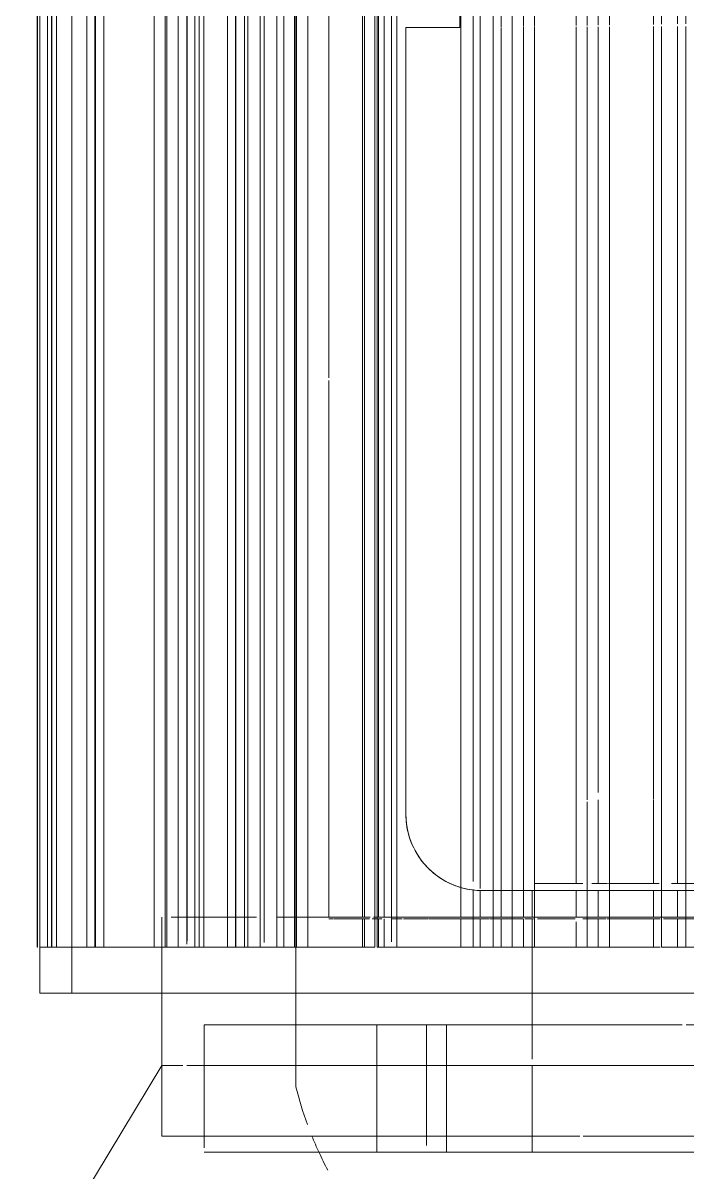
# Model space of a CAD drawing. Header units: metres. Extents: x 147 to 427, y -16 to 162.
# Drawn here: x 150.0736 to 150.1207, y 96.314 to 96.3954 of the extents above; entities that cross this region are included whole.
import ezdxf

# ---------------------------------------------------------------- set-up
doc = ezdxf.new("R2010")
doc.units = ezdxf.units.M
doc.layers.add('P-SANR-FIXT', color=7, linetype='Continuous', lineweight=5)

# ---------------------------------------------------------------- blocks, each defined once
blk = doc.blocks.new('Bomba Jacuzzi1 - 15B-T 1_1_2CV TRIF_220_380V _1 1_2CV_-2414014-RESERVATÓRIOS TÉRREO')
at = {"layer": 'P-SANR-FIXT', "color": 9, "lineweight": 15, "true_color": 0xc0c0c0}
for p, q in [((0.2196250000001168, 0.05924999999983276), (0.2033120000001179, 0.06907799999983257)), ((0.22475, 0.06561000000000018), (0.22475, 0.06787700000000019)), ((0.22475, 0.06787700000000019), (0.29931, 0.06787700000000019)), ((0.3470000000001171, 0.06807961468364224), (0.2280000000001171, 0.06807961468364224)), ((0.228, 0.06807961468380938), (0.228, 0.06805525443806235)), ((0.228, 0.06805525443806236), (0.3470000000000003, 0.06805525443806236)), ((0.22475, -0.03958899999999985), (0.22475, 0.06561000000000018)), ((0.22475, 0.06561000000000018), (0.29931, 0.06561000000000018)), ((0.2247500000001178, 0.05924999999983276), (0.2168345576553345, 0.05924999999983276)), ((0.219625, 0.05925000000000034), (0.219625, 0.05776447879677332)), ((0.219625, 0.04781192103849542), (0.219625, 0.04499826409712503)), ((0.219625, 0.02705685236603358), (0.219625, 0.02344170843999727))]:
    blk.add_line(p, q, dxfattribs=at)
at = {"layer": 'P-SANR-FIXT', "color": 254, "lineweight": 15, "true_color": 0xd3d3d3}
for p, q in [((0.22475, 0.06787700000000019), (0.22475, 0.0656099999999997)), ((0.228, 0.06807961468380938), (0.3470000000000003, 0.06807961468380938)), ((0.228, 0.06704654188863957), (0.228, 0.0678770000000005)), ((0.228, 0.06704654188863934), (0.228, 0.06670651204640834)), ((0.228, 0.06704654188863941), (0.29931, 0.06704654188863941)), ((0.228, 0.06398816443399732), (0.228, 0.06670651204640834)), ((0.228, 0.06670651204640834), (0.2993100000000006, 0.06670651204640834)), ((0.22475, 0.06538964836981125), (0.22475, 0.01991000000000021)), ((0.228, 0.06398816443399646), (0.228, 0.06334349228478249)), ((0.228, 0.06398816443399662), (0.2993100000000006, 0.06398816443399662)), ((0.228, 0.05901035397967354), (0.228, 0.06334349228478249)), ((0.228, 0.06334349228478249), (0.2993100000000006, 0.06334349228478249)), ((0.2168345576553345, 0.05924999999983276), (0.2146250000001169, 0.05924999999983276)), ((0.214625, 0.05925000000000034), (0.214625, 0.02962500000000149)), ((0.219625, 0.05925000000000034), (0.219625, 0.05776447879677345)), ((0.2280000000001171, 0.05924999999983276), (0.2247500000001178, 0.05924999999983276)), ((0.228, 0.0590103539796731), (0.228, 0.05808116123536108)), ((0.228, 0.05901035397967331), (0.2993100000000006, 0.05901035397967331)), ((0.228, 0.05227444382217288), (0.228, 0.05808116123536131)), ((0.228, 0.05808116123536131), (0.2993100000000006, 0.05808116123536131)), ((0.219625, 0.05747600130307686), (0.219625, 0.04781192103849542)), ((0.213487, 0.04386834750241411), (0.213487, 0.05624111040866833)), ((0.2138107214293696, 0.05624111040866833), (0.2146249999999998, 0.05624111040866833)), ((0.2196249999999998, 0.05624111040866833), (0.2225, 0.05624111040866833)), ((0.2225, 0.05624111040866833), (0.2225, 0.04386834750241445)), ((0.228, 0.05227444382217256), (0.228, 0.05108922620525957)), ((0.228, 0.05227444382217284), (0.2993100000000006, 0.05227444382217284)), ((0.228, 0.04448820149246512), (0.228, 0.05108922620525957)), ((0.228, 0.05108922620525957), (0.2993100000000006, 0.05108922620525957)), ((0.2247500000000008, 0.0497500000000005), (0.2224999999999999, 0.0497500000000005)), ((0.219625, 0.04499826409712503), (0.219625, 0.02705685236603358)), ((0.2146250000001169, 0.04399999999983299), (0.2134870000001166, 0.04399999999983299)), ((0.213487, 0.04400000000000034), (0.213487, 0.04117121398990567)), ((0.2225000000001162, 0.04399999999983299), (0.2196250000001168, 0.04399999999983299)), ((0.2225, 0.04082783573529165), (0.2225, 0.04400000000000034)), ((0.228, 0.04399113564592594), (0.228, 0.04258582075328791)), ((0.228, 0.04399113564592626), (0.2993100000000006, 0.04399113564592626)), ((0.228, 0.03707267543298998), (0.228, 0.04258582075328829)), ((0.228, 0.04258582075328829), (0.2993100000000006, 0.04258582075328829)), ((0.2931030000000001, 0.04195250000000023), (0.2374140000000067, 0.04195250000000022)), ((0.2931030000000001, 0.03812750000000022), (0.2931030000000001, 0.04195250000000023)), ((0.213487, 0.03906764966055726), (0.213487, 0.04048186322293026)), ((0.2139462016848596, 0.04048186322293026), (0.2146250000000007, 0.04048186322293026)), ((0.2196250000000002, 0.04048186322293026), (0.2225, 0.04048186322293026)), ((0.2225, 0.04048186322293026), (0.2225, 0.03906764966055726)), ((0.213487, 0.03042946798123297), (0.213487, 0.03906764966055726)), ((0.213487, 0.03906764966055726), (0.2146250000000007, 0.03906764966055726)), ((0.2196250000000002, 0.03906764966055726), (0.2225, 0.03906764966055726)), ((0.2225, 0.03906764966055726), (0.2225, 0.03042946798123378)), ((0.2993100000000006, 0.03812750000000024), (0.2931030000000001, 0.03812750000000022)), ((0.230125, 0.03468909951682023), (0.230125, 0.03737070241276402)), ((0.232, 0.03653849999999357), (0.232, -0.0370074999999998)), ((0.2301249999999996, 0.03577015809557726), (0.2319999999999998, 0.03577015809557726)), ((0.228, 0.03441339729920989), (0.228, 0.03283021856655686)), ((0.228, 0.03441339729921027), (0.2319999999999998, 0.03441339729921027)), ((0.2247500000001178, 0.03299999999983223), (0.2225000000001162, 0.03299999999983223)), ((0.228, 0.02877701499615445), (0.228, 0.03283021856655725)), ((0.228, 0.03283021856655725), (0.2319999999999998, 0.03283021856655725)), ((0.213487, 0.03028394674910251), (0.213487, 0.02200000000000003)), ((0.2225, 0.02239811015674296), (0.2225, 0.03049604622945956)), ((0.214625, 0.02938026534658494), (0.214625, 0.004140250883022726)), ((0.230125, 0.02401942461323304), (0.230125, 0.0288242990906689)), ((0.2301249999999996, 0.02752882198803624), (0.2319999999999998, 0.02752882198803624)), ((0.228, 0.02382864442484925), (0.228, 0.02211486953818725)), ((0.228, 0.02382864442484966), (0.2319999999999998, 0.02382864442484966)), ((0.219625, 0.02344170843999727), (0.219625, 7.527312106958563e-17)), ((0.228, 0.01926893561247566), (0.228, 0.02211486953818725)), ((0.228, 0.02211486953818725), (0.2319999999999998, 0.02211486953818725))]:
    blk.add_line(p, q, dxfattribs=at)
at = {"layer": 'P-SANR-FIXT', "color": 254, "lineweight": 15, "true_color": 0xe0e0e0}
for p, q in [((0.228, 0.06787700000000026), (0.228, 0.06704654188863936)), ((0.228, 0.0673345135777034), (0.2993100000000006, 0.0673345135777034)), ((0.228, 0.06670651204640766), (0.228, 0.06398816443399673)), ((0.228, 0.06398816443399687), (0.228, 0.06670651204640787)), ((0.228, 0.06334349228478314), (0.228, 0.05901035397967416)), ((0.228, 0.05901035397967389), (0.228, 0.06334349228478307)), ((0.214625, 0.05925000000000034), (0.214625, 0.0565049877927583)), ((0.228, 0.05808116123536108), (0.228, 0.05227444382217201)), ((0.228, 0.05490448011961814), (0.228, 0.05808116123536132)), ((0.219625, 0.05747600130307699), (0.219625, 0.05687397230076649)), ((0.213487, 0.05624111040866833), (0.213487, 0.05625000000000033)), ((0.213487, 0.05624111040866797), (0.213487, 0.04400000000000041)), ((0.2146249999999998, 0.05625000000000033), (0.2137984066415212, 0.05625000000000033)), ((0.2146249999999998, 0.05624111040866833), (0.2196249999999998, 0.05624111040866833)), ((0.2225, 0.05625000000000033), (0.2196249999999998, 0.05625000000000033)), ((0.2225, 0.05625000000000033), (0.2225, 0.05624111040866833)), ((0.2225, 0.04400000000000065), (0.2225, 0.05624111040866797)), ((0.230125, 0.05252622621483978), (0.230125, 0.05535306800049995)), ((0.2301250000000006, 0.05337864886637633), (0.2993100000000006, 0.05337864886637633)), ((0.228, 0.05227444382217227), (0.228, 0.04559720281678747)), ((0.228, 0.05108922620526057), (0.228, 0.05227444382217288)), ((0.230125, 0.0448041991030784), (0.230125, 0.05112752117544195)), ((0.2224999999999999, 0.0497500000000005), (0.2196250000000001, 0.0497500000000005)), ((0.2224999999999999, 0.04975000000000052), (0.2247500000000008, 0.04975000000000052)), ((0.2280000000000003, 0.0497500000000005), (0.2247500000000008, 0.0497500000000005)), ((0.2301250000000006, 0.0488977382201987), (0.2993100000000006, 0.0488977382201987)), ((0.2196250000001168, 0.04399999999983299), (0.2146250000001169, 0.04399999999983299)), ((0.228, 0.04399113564592625), (0.228, 0.03851795409736038)), ((0.230125, 0.04270607761108366), (0.230125, 0.04425056246021312)), ((0.2301249999999996, 0.04415434551931855), (0.2993100000000006, 0.04415434551931855)), ((0.213487, 0.04084301927599613), (0.213487, 0.04386834750241411)), ((0.2225, 0.04386834750241445), (0.2225, 0.04048186322293106)), ((0.2301249999999996, 0.04296629320922056), (0.2993100000000006, 0.04296629320922056)), ((0.230125, 0.03737070241276402), (0.230125, 0.04269178812836146)), ((0.213487, 0.04119339568795337), (0.213487, 0.04150000000000035)), ((0.213487, 0.04082783573529154), (0.213487, 0.03049604622945845)), ((0.2225, 0.04150000000000035), (0.2225, 0.04076492023349926)), ((0.2225, 0.03049604622945956), (0.2225, 0.04082783573529165)), ((0.213487, 0.04048186322293028), (0.213487, 0.03191289752719973)), ((0.2146250000000007, 0.04048186322293026), (0.2196250000000002, 0.04048186322293026)), ((0.2225, 0.03191289752719918), (0.2225, 0.04048186322293028)), ((0.2146250000000007, 0.03906764966055726), (0.2196250000000002, 0.03906764966055726)), ((0.228, 0.03577015809557729), (0.228, 0.03707267543298998)), ((0.2301249999999996, 0.03717752611614328), (0.2320841293842147, 0.03717752611614328)), ((0.232, 0.03441388575468539), (0.232, 0.03653849999999361)), ((0.228, 0.03577015809557698), (0.228, 0.03443396450716733)), ((0.228, 0.03577015809557726), (0.2301249999999996, 0.03577015809557726)), ((0.2319999999999998, 0.03577015809557726), (0.2931157075213692, 0.03577015809557726)), ((0.2931422067538244, 0.03577015809557726), (0.2993100000000006, 0.03577015809557726)), ((0.228, 0.03441339729921027), (0.228, 0.03042946798123378)), ((0.230125, 0.03307661845759535), (0.230125, 0.03468909951682023)), ((0.2319999999999998, 0.03441339729921027), (0.2931230212957442, 0.03441339729921027)), ((0.2931647720789663, 0.03441339729921027), (0.2993100000000006, 0.03441339729921027)), ((0.2280000000001171, 0.03299999999983223), (0.2247500000001178, 0.03299999999983223)), ((0.230125, 0.0288242990906689), (0.230125, 0.03306185983413141)), ((0.2319999999999998, 0.03283021856655725), (0.2931315556019214, 0.03283021856655725)), ((0.2931911031337504, 0.03283021856655725), (0.2993100000000006, 0.03283021856655725)), ((0.213487, 0.02253432462416597), (0.213487, 0.03019744308342653)), ((0.2225, 0.03042946798123378), (0.2225, 0.02236477250489189)), ((0.213487, 0.01074099037175474), (0.213487, 0.02862103674759281)), ((0.2225, 0.02862103674759255), (0.2225, 0.02249192443469208)), ((0.228, 0.02752882198803626), (0.228, 0.02877701499615445)), ((0.2301249999999996, 0.02911329611133527), (0.2319999999999998, 0.02911329611133527)), ((0.228, 0.02752882198803589), (0.228, 0.02392471051124009)), ((0.228, 0.02752882198803624), (0.2301249999999996, 0.02752882198803624)), ((0.2319999999999998, 0.02752882198803624), (0.2931601333870031, 0.02752882198803624)), ((0.2932792747096224, 0.02752882198803624), (0.2993100000000006, 0.02752882198803624)), ((0.228, 0.02382864442484925), (0.228, 0.02095199826435447)), ((0.230125, 0.02318338741508426), (0.230125, 0.02401942461323304)), ((0.2319999999999998, 0.02382864442484966), (0.2931800796176988, 0.02382864442484966)), ((0.2933408151889884, 0.02382864442484966), (0.2993100000000006, 0.02382864442484966)), ((0.230125, 0.02232259415763886), (0.230125, 0.02316826475325933)), ((0.213487, 0.02211171150994449), (0.213487, 0.001011356773611985)), ((0.2225, 0.02210303672027922), (0.2225, 0.00101141500856967)), ((0.230125, 0.01941635961724436), (0.230125, 0.02230729921960916)), ((0.2319999999999998, 0.02211486953818725), (0.2931893179173929, 0.02211486953818725)), ((0.2933693182881636, 0.02211486953818725), (0.2993100000000006, 0.02211486953818725))]:
    blk.add_line(p, q, dxfattribs=at)
at = {"layer": 'P-SANR-FIXT', "color": 254, "lineweight": 15, "true_color": 0xe9e9e9}
for p, q in [((0.228, 0.0673345135777034), (0.228, 0.0670417349996694)), ((0.228, 0.06670651204640769), (0.228, 0.06398816443399684)), ((0.228, 0.06398816443399727), (0.228, 0.06670651204640808)), ((0.228, 0.0633434922847825), (0.228, 0.05901035397967345)), ((0.228, 0.05901035397967346), (0.228, 0.06334349228478262)), ((0.2301250000001177, 0.05924999999983276), (0.2280000000001171, 0.05924999999983276)), ((0.228, 0.05808116123536192), (0.228, 0.055601627496351)), ((0.230125, 0.05535306800049995), (0.230125, 0.05723110520762772)), ((0.214625, 0.0565049877927583), (0.214625, 0.05131200517422824)), ((0.2196249999999998, 0.05625000000000033), (0.2146249999999998, 0.05625000000000033)), ((0.219625, 0.05687397230076649), (0.219625, 0.04632351533623129)), ((0.2301250000000006, 0.05626311757127351), (0.2993100000000006, 0.05626311757127351)), ((0.228, 0.05337864886637632), (0.228, 0.05490448011961814)), ((0.2301250000000006, 0.05402742167816545), (0.2993100000000006, 0.05402742167816545)), ((0.228, 0.05337864886637619), (0.228, 0.05230352678241559)), ((0.228, 0.05337864886637633), (0.2301250000000006, 0.05337864886637633)), ((0.214625, 0.05131200517422824), (0.214625, 0.04427382186078646)), ((0.228, 0.04889773822019833), (0.228, 0.05108922620525951)), ((0.2196250000000001, 0.0497500000000005), (0.21811870517923, 0.0497500000000005)), ((0.2196250000000001, 0.04975000000000052), (0.2224999999999999, 0.04975000000000052)), ((0.2247500000000008, 0.04975000000000052), (0.2280000000000003, 0.04975000000000052)), ((0.2301250000000006, 0.04983047677137833), (0.2993100000000006, 0.04983047677137833)), ((0.2301250000000006, 0.04970841344304741), (0.2993100000000006, 0.04970841344304741)), ((0.228, 0.0488977382201985), (0.228, 0.04415434551931855)), ((0.228, 0.0488977382201987), (0.2301250000000006, 0.0488977382201987)), ((0.2681127281957951, 0.04739999999983329), (0.2301250000001177, 0.04739999999983221)), ((0.2993100000001178, 0.04739999999983221), (0.2683089504055933, 0.04739999999983329)), ((0.219625, 0.04632351533623129), (0.219625, 0.04439648034527786)), ((0.228, 0.04559720281678747), (0.228, 0.04415434551931855)), ((0.213487, 0.04400000000000034), (0.213487, 0.04250073635671937)), ((0.213487, 0.04400000000000041), (0.213487, 0.04150000000000012)), ((0.2225, 0.04206314992168748), (0.2225, 0.04400000000000034)), ((0.2225, 0.04048186322293082), (0.2225, 0.04400000000000065)), ((0.228, 0.04415434551931855), (0.2301249999999996, 0.04415434551931855)), ((0.228, 0.04329234814952321), (0.228, 0.04399113564592641)), ((0.213487, 0.04250073635671937), (0.213487, 0.04174690663166886)), ((0.228, 0.04259805792996771), (0.228, 0.03717752611614326)), ((0.2283632667023852, 0.04296629320922056), (0.2301249999999996, 0.04296629320922056)), ((0.2374140000000067, 0.04195250000000025), (0.2931030000000001, 0.04195250000000027)), ((0.2931030000000001, 0.04195250000000027), (0.2931030000000001, 0.03812750000000028)), ((0.213487, 0.04119339568795338), (0.213487, 0.04150000000000035)), ((0.2225, 0.04150000000000035), (0.2225, 0.0407649202334994)), ((0.213487, 0.03286834750241331), (0.213487, 0.04048186322293074)), ((0.213487, 0.03058069888655272), (0.213487, 0.0400859217909966)), ((0.2225, 0.04048186322293106), (0.2225, 0.03286834750241383)), ((0.2225, 0.04008592179099653), (0.2225, 0.03594005425705426)), ((0.228, 0.03851795409736038), (0.228, 0.03717752611614328)), ((0.23, 0.03754891177783964), (0.23, 0.03603625959813778)), ((0.2931030000000001, 0.03812750000000028), (0.2993100000000006, 0.03812750000000028)), ((0.228, 0.03717752611614328), (0.2301249999999996, 0.03717752611614328)), ((0.228, 0.03667905625946321), (0.228, 0.03443314961255187)), ((0.228, 0.0366790562594632), (0.2300000000000004, 0.0366790562594632)), ((0.2301249999999996, 0.0366790562594632), (0.2320185045826106, 0.0366790562594632)), ((0.2326390261161482, 0.03717752611614328), (0.2931081209429599, 0.03717752611614328)), ((0.2931187997412829, 0.03717752611614328), (0.2993100000000006, 0.03717752611614328)), ((0.23, 0.03597826054322518), (0.23, 0.03452994511558035)), ((0.2225, 0.03570848497930094), (0.2225, 0.02966935571439015)), ((0.228, 0.03441339729921051), (0.228, 0.03519585223503646)), ((0.228, 0.03519585223503646), (0.2300000000000004, 0.03519585223503646)), ((0.2301249999999996, 0.03519585223503646), (0.2319999999999998, 0.03519585223503646)), ((0.228, 0.03443396450716733), (0.228, 0.03283736899174504)), ((0.2146250000001169, 0.03299999999983332), (0.2134870000001166, 0.03299999999983332)), ((0.213487, 0.03300000000000034), (0.213487, 0.03187555226753958)), ((0.2225000000001162, 0.03299999999983223), (0.2200673299023906, 0.03299999999983223)), ((0.213487, 0.03191289752719973), (0.213487, 0.0304294679812332)), ((0.213487, 0.03187555226753958), (0.213487, 0.03068693420187743)), ((0.2225, 0.0241347229341475), (0.2225, 0.03191289752719918)), ((0.228, 0.03252197141200296), (0.228, 0.02963458294501422)), ((0.213487, 0.03045810215503745), (0.213487, 0.02260842550399726)), ((0.213487, 0.02934493141924188), (0.213487, 0.03032100856848806)), ((0.213487, 0.03019744308342678), (0.213487, 0.02413472293414734)), ((0.228, 0.03042946798123378), (0.228, 0.02962500000000044)), ((0.213487, 0.02862103674759281), (0.213487, 0.02934493141924188)), ((0.2225, 0.02934493141924169), (0.2225, 0.02862103674759255)), ((0.23, 0.02941531749590257), (0.23, 0.02776078440585854)), ((0.228, 0.02911329611133527), (0.2301249999999996, 0.02911329611133527)), ((0.232, 0.02752882198803693), (0.232, 0.02922691862135754)), ((0.2319999999999998, 0.02911329611133527), (0.2382775157503826, 0.02911329611133527)), ((0.2384369249368049, 0.02911329611133527), (0.2931515920978741, 0.02911329611133527)), ((0.2932529221102064, 0.02911329611133527), (0.2993100000000006, 0.02911329611133527)), ((0.23, 0.02769920269659252), (0.23, 0.02394556913219589)), ((0.232, 0.0239247105112403), (0.232, 0.02740868493881069)), ((0.228, 0.02383004405244551), (0.228, 0.02020310340658594))]:
    blk.add_line(p, q, dxfattribs=at)
at = {"layer": 'P-SANR-FIXT', "color": 7, "lineweight": 15, "true_color": 0xefefef}
for p, q in [((0.228, 0.06704173499966931), (0.2993100000000006, 0.06704173499966931)), ((0.228, 0.06670651204640778), (0.228, 0.06398816443399684)), ((0.228, 0.06455223450974541), (0.2993100000000006, 0.06455223450974541)), ((0.228, 0.06334349228478263), (0.228, 0.05925000000000042)), ((0.228, 0.05925000000000091), (0.228, 0.06334349228478307)), ((0.230125, 0.05723110520762772), (0.230125, 0.05857072463044068)), ((0.228, 0.05626311757127336), (0.228, 0.05723110520762764)), ((0.2301250000000006, 0.05745075376958936), (0.2993100000000006, 0.05745075376958936)), ((0.228, 0.05626311757127343), (0.228, 0.05402742167816545)), ((0.228, 0.05626311757127351), (0.2301250000000006, 0.05626311757127351)), ((0.2301250000000006, 0.05660757970670938), (0.2993100000000006, 0.05660757970670938)), ((0.228, 0.055601627496351), (0.228, 0.05402742167816545)), ((0.2301250000000006, 0.05458763670095829), (0.2993100000000006, 0.05458763670095829)), ((0.228, 0.05227444382217292), (0.228, 0.05402742167816521)), ((0.228, 0.05402742167816545), (0.2301250000000006, 0.05402742167816545)), ((0.228, 0.0539898328137434), (0.228, 0.05242987372520175)), ((0.230125, 0.05380195067253345), (0.230125, 0.05451473193887237)), ((0.2301250000000006, 0.05398983281374339), (0.2993100000000006, 0.05398983281374339)), ((0.230125, 0.05252622621483925), (0.230125, 0.05376994661080158)), ((0.2301250000000006, 0.05315712824255545), (0.2993100000000006, 0.05315712824255545)), ((0.228, 0.05111787881068754), (0.228, 0.04983047677137814)), ((0.228, 0.05108922620525884), (0.228, 0.04983047677137833)), ((0.2301250000000006, 0.05059786195270124), (0.2993100000000006, 0.05059786195270124)), ((0.21811870517923, 0.04975000000000052), (0.2196250000000001, 0.04975000000000052)), ((0.228, 0.04503453778431842), (0.228, 0.04983047677137853)), ((0.228, 0.04983047677137833), (0.2301250000000006, 0.04983047677137833)), ((0.228, 0.04970841344304743), (0.228, 0.04749535880362458)), ((0.228, 0.04970841344304741), (0.2301250000000006, 0.04970841344304741)), ((0.230125, 0.04779116605844845), (0.230125, 0.05007821032720005)), ((0.2993100000000005, 0.0497500000000005), (0.2301250000000009, 0.0497500000000005)), ((0.228, 0.04749535880362458), (0.228, 0.04503453778431843)), ((0.23, 0.04740000000000034), (0.23, 0.0470775677302002)), ((0.23, 0.04704306581139345), (0.23, 0.04453188226531497)), ((0.228, 0.04503453778431833), (0.228, 0.04415434551931875)), ((0.228, 0.0450345377843182), (0.2300000000000004, 0.0450345377843182)), ((0.228, 0.04415434551931894), (0.228, 0.04487792079988945)), ((0.228, 0.04487792079988945), (0.2300000000000004, 0.04487792079988945)), ((0.2301249999999996, 0.0450345377843182), (0.2993100000000006, 0.0450345377843182)), ((0.2301249999999996, 0.04487792079988945), (0.2993100000000006, 0.04487792079988945)), ((0.214625, 0.04406596793669902), (0.214625, 0.04259447502951952)), ((0.219625, 0.04439648034527786), (0.219625, 0.04351346418987523)), ((0.228, 0.04329234814952301), (0.228, 0.0439911356459263)), ((0.23, 0.04433449731624958), (0.23, 0.04366559343158066)), ((0.228, 0.0438803563140444), (0.228, 0.04331094309834398)), ((0.228, 0.04388035631404441), (0.2300000000000004, 0.04388035631404441)), ((0.2301249999999996, 0.04388035631404441), (0.2993100000000006, 0.04388035631404441)), ((0.219625, 0.04309244544285961), (0.219625, 0.04255345372746624)), ((0.228, 0.04261353747573128), (0.228, 0.0410790939219025)), ((0.228, 0.0380625767304734), (0.228, 0.04258582075328805)), ((0.23, 0.04291212390019184), (0.23, 0.04220434505972847)), ((0.213487, 0.04174690663166886), (0.213487, 0.04117121398990584)), ((0.2225, 0.04082783573529163), (0.2225, 0.04174690663166878)), ((0.23, 0.04211338989877236), (0.23, 0.04104960413938257)), ((0.213487, 0.04150000000000012), (0.213487, 0.04084301927599588)), ((0.228, 0.0410790939219025), (0.228, 0.03806257673047339)), ((0.23, 0.04104960413938257), (0.23, 0.04034768823205705)), ((0.213487, 0.04048186322293049), (0.213487, 0.03300000000000062)), ((0.213487, 0.03327936633968721), (0.213487, 0.04008592179099664)), ((0.2225, 0.03300000000000109), (0.2225, 0.04048186322293082)), ((0.2225, 0.04008592179099671), (0.2225, 0.03594005425705464)), ((0.23, 0.04030736471775186), (0.23, 0.03754891177783964)), ((0.228, 0.0380625767304734), (0.228, 0.0371775261161441)), ((0.228, 0.03806257673047311), (0.2300000000000004, 0.03806257673047311)), ((0.23, 0.03754891177783994), (0.23, 0.0360362595981381)), ((0.2301249999999996, 0.03806257673047311), (0.2323445532967512, 0.03806257673047311)), ((0.230125, 0.03607876113884885), (0.230125, 0.03752534943672275)), ((0.2321405562594683, 0.0366790562594632), (0.29311080800178, 0.0366790562594632)), ((0.2931270901742155, 0.0366790562594632), (0.2977885314545515, 0.0366790562594632)), ((0.23, 0.0359782605432255), (0.23, 0.0345299451155807)), ((0.230125, 0.03468909951681981), (0.230125, 0.03602105850608643)), ((0.2225, 0.03570848497930127), (0.2225, 0.03327936633968738)), ((0.228, 0.03519585223503648), (0.228, 0.03441342714323814)), ((0.2319999999999998, 0.03519585223503646), (0.2931188033828481, 0.03519585223503646)), ((0.2931517584732645, 0.03519585223503646), (0.2993100000000006, 0.03519585223503646)), ((0.228, 0.03443314961255187), (0.228, 0.03363117631041503)), ((0.228, 0.03299999999999983), (0.228, 0.03441339729921051)), ((0.23, 0.03452994511558035), (0.23, 0.03364237402926916)), ((0.232, 0.03285670501455056), (0.232, 0.03438711112278189)), ((0.23, 0.03351686142824248), (0.23, 0.03290957836067056)), ((0.213487, 0.03042946798123344), (0.213487, 0.03286834750241331)), ((0.2196250000001168, 0.03299999999983223), (0.2146250000001169, 0.03299999999983332)), ((0.2300000000001177, 0.03299999999983223), (0.2280000000001171, 0.03299999999983223)), ((0.23, 0.03261589782840468), (0.23, 0.02996108056181754)), ((0.2320000000001162, 0.03299999999983223), (0.2301250000001166, 0.03299999999983223)), ((0.2225, 0.03246696221466137), (0.2225, 0.03042946798123397)), ((0.232, 0.02922691862135754), (0.232, 0.03252197141200323)), ((0.213487, 0.02946073770181687), (0.213487, 0.03041145568584234)), ((0.213487, 0.01796392701627566), (0.213487, 0.03019744308342701)), ((0.2225, 0.03031276455570439), (0.2225, 0.0223647725048923)), ((0.213487, 0.02641377481542562), (0.213487, 0.02946073770181687)), ((0.2325, 0.02767509380921147), (0.2325, 0.02857883832488689)), ((0.2324999999999996, 0.02832466643461644), (0.2384369249368049, 0.02832466643461644)), ((0.238944249659788, 0.02832466643461644), (0.2931558432964171, 0.02832466643461644)), ((0.2932660384127406, 0.02832466643461644), (0.2993100000000006, 0.02832466643461644)), ((0.2325, 0.02401179042601306), (0.2325, 0.02755319001720265)), ((0.213487, 0.02206547979815948), (0.213487, 0.02605037964078304)), ((0.213487, 0.02413472293414734), (0.213487, 0.01388167460694181)), ((0.2225, 0.02236477250489157), (0.2225, 0.0241347229341475)), ((0.23, 0.02370000000000009), (0.23, 0.02302760718408466)), ((0.232, 0.02300230174493817), (0.232, 0.02382864442485054)), ((0.2324999999999996, 0.02441096605925348), (0.2384369249368049, 0.02441096605925348)), ((0.2384734850889587, 0.02441096605925348), (0.2931769405462736, 0.02441096605925348)), ((0.2933311301530905, 0.02441096605925348), (0.2993100000000006, 0.02441096605925348)), ((0.23, 0.02301408834539846), (0.23, 0.02220832335855058)), ((0.232, 0.02214350079257347), (0.232, 0.02297380716976888)), ((0.23, 0.02219459386482843), (0.23, 0.0204010560785499)), ((0.232, 0.02032715697674135), (0.232, 0.0221148695381879))]:
    blk.add_line(p, q, dxfattribs=at)
at = {"layer": 'P-SANR-FIXT', "color": 7, "lineweight": 15, "true_color": 0xf3f3f3}
for p, q in [((0.228, 0.06455223450974555), (0.228, 0.06425715665629404)), ((0.228, 0.06425715665629404), (0.228, 0.06395058319665356)), ((0.228, 0.0633434922847826), (0.228, 0.05925000000000027)), ((0.228, 0.05925000000000058), (0.228, 0.0633434922847829)), ((0.228, 0.05745075376958935), (0.228, 0.05717468043270032)), ((0.228, 0.05723110520762728), (0.228, 0.05660757970670938)), ((0.228, 0.05717468043270032), (0.228, 0.05660757970670929)), ((0.2284386552121126, 0.05745075376958936), (0.2301250000000006, 0.05745075376958936)), ((0.228, 0.05660757970670938), (0.2301250000000006, 0.05660757970670938)), ((0.228, 0.05458763670095839), (0.228, 0.05626311757127344)), ((0.2301250000000006, 0.05689125283591829), (0.2993100000000006, 0.05689125283591829)), ((0.2301250000000006, 0.0566027717954054), (0.2993100000000006, 0.0566027717954054)), ((0.230125, 0.05597827685105926), (0.230125, 0.05652231180205716)), ((0.228, 0.05531905261763998), (0.228, 0.0545876367009584)), ((0.228, 0.05458763670095829), (0.2301250000000006, 0.05458763670095829)), ((0.228, 0.05402742167816511), (0.228, 0.05227444382217292)), ((0.228, 0.05398983281374339), (0.2301250000000006, 0.05398983281374339)), ((0.228, 0.05227444382217238), (0.228, 0.05315712824255545)), ((0.228, 0.05315712824255545), (0.2301250000000006, 0.05315712824255545)), ((0.228, 0.05059786195270151), (0.228, 0.0498304767713792)), ((0.228, 0.04983047677137853), (0.228, 0.05059786195270088)), ((0.228, 0.05059786195270124), (0.2301250000000006, 0.05059786195270124)), ((0.230125, 0.05007821032720005), (0.230125, 0.0507136963575139)), ((0.228, 0.04983047677137854), (0.228, 0.04503453778431833)), ((0.2301250000000009, 0.0497500000000005), (0.2280000000000003, 0.0497500000000005)), ((0.2301250000000009, 0.04975000000000052), (0.2993100000000005, 0.04975000000000052)), ((0.23, 0.04740000000000034), (0.23, 0.04707756773020025)), ((0.230125, 0.04708461606602511), (0.230125, 0.04779116605844845)), ((0.23, 0.0470430658113935), (0.23, 0.04453188226531513)), ((0.230125, 0.04617256426098381), (0.230125, 0.04704464861214044)), ((0.228, 0.04487792079988976), (0.228, 0.04418927805655767)), ((0.230125, 0.04449035678266759), (0.230125, 0.04538794074623671)), ((0.23, 0.04433449731624975), (0.23, 0.04366559343158085)), ((0.230125, 0.04349058059527978), (0.230125, 0.04425056246021308)), ((0.228, 0.04349273500676648), (0.2300000000000004, 0.04349273500676648)), ((0.2301249999999996, 0.04349273500676648), (0.2993100000000006, 0.04349273500676648)), ((0.228, 0.04258582075328802), (0.228, 0.0380625767304734)), ((0.23, 0.04291212390019204), (0.23, 0.04220434505972868)), ((0.230125, 0.04113267592179312), (0.230125, 0.04269178812836096)), ((0.214625, 0.04154055631987694), (0.214625, 0.04061312098589816)), ((0.23, 0.04211338989877259), (0.23, 0.04034768823205728)), ((0.230125, 0.0403724384398818), (0.230125, 0.04112535314821327)), ((0.213487, 0.0404296840219095), (0.213487, 0.03323169619317887)), ((0.213487, 0.03300000000000064), (0.213487, 0.04008592179099626)), ((0.2139462016848596, 0.04048186322293042), (0.2146250000000007, 0.04048186322293042)), ((0.2196250000000002, 0.04048186322293042), (0.2225, 0.04048186322293042)), ((0.2225, 0.03619860523873356), (0.2225, 0.0404296840219094)), ((0.2225, 0.04008592179099627), (0.2225, 0.03594005425705413)), ((0.23, 0.0403073647177521), (0.23, 0.03754891177783994)), ((0.230125, 0.03877043000447325), (0.230125, 0.04032662747560319)), ((0.230125, 0.03752534943672275), (0.230125, 0.03833331972619301)), ((0.2323445532967512, 0.03806257673047311), (0.2931033499763158, 0.03806257673047311)), ((0.2931040797884861, 0.03806257673047311), (0.2993100000000006, 0.03806257673047311)), ((0.2225, 0.0332316961931787), (0.2225, 0.03593584778388072)), ((0.2225, 0.03566157809599613), (0.2225, 0.03300000000000064)), ((0.228, 0.03441339741467921), (0.228, 0.03362485282570047)), ((0.23, 0.0345299451155807), (0.23, 0.0336423740292695)), ((0.230125, 0.03389058159710196), (0.230125, 0.03468909951681981)), ((0.228, 0.03362481200635462), (0.228, 0.03299999999999999)), ((0.213487, 0.03065912761585331), (0.213487, 0.03327936633968721)), ((0.213487, 0.03300000000000062), (0.213487, 0.03050000000000033)), ((0.213487, 0.03300000000000034), (0.213487, 0.03075443431517056)), ((0.2225, 0.03274733289520426), (0.2225, 0.03065912761585349)), ((0.2325, 0.02940671268277576), (0.2325, 0.03279582524446686)), ((0.2225, 0.03050000000000085), (0.2225, 0.03246696221466122)), ((0.228, 0.03132732785404663), (0.228, 0.03051181566577872)), ((0.228, 0.03050000000000068), (0.228, 0.03130732504314646)), ((0.213487, 0.03049518586842707), (0.213487, 0.03050000000000034)), ((0.213487, 0.03049518586842707), (0.213487, 0.03050000000000034)), ((0.213487, 0.02641377481542576), (0.213487, 0.03041145568584237)), ((0.213487, 0.03019744308342683), (0.213487, 0.01849999999999981)), ((0.2225, 0.02236477250489218), (0.2225, 0.03031276455570421)), ((0.2324999999999996, 0.02989471143048979), (0.2931473797891515, 0.02989471143048979)), ((0.2932399257951643, 0.02989471143048979), (0.2993100000000006, 0.02989471143048979)), ((0.2325, 0.02877861405214361), (0.2325, 0.02775145726443333)), ((0.2325, 0.02877861405214384), (0.2325, 0.02775145726443361)), ((0.228, 0.02832466643461642), (0.228, 0.02754075365944145)), ((0.228, 0.02832466643461644), (0.2300000000000004, 0.02832466643461644)), ((0.2301249999999996, 0.02832466643461644), (0.2319999999999998, 0.02832466643461644)), ((0.228, 0.02715027714512179), (0.228, 0.02461965380798244)), ((0.2325, 0.0276026509030122), (0.2325, 0.0241313824356748)), ((0.2325, 0.02760265090301248), (0.2325, 0.02413138243567522)), ((0.213487, 0.02227001561762378), (0.213487, 0.02605037964078239)), ((0.228, 0.02457644494006201), (0.228, 0.02393374947458272)), ((0.228, 0.02441096605925348), (0.2300000000000004, 0.02441096605925348)), ((0.2301249999999996, 0.02441096605925348), (0.2319999999999998, 0.02441096605925348)), ((0.2325, 0.02224937122010721), (0.2325, 0.0230098839714336)), ((0.2325, 0.02051306024181473), (0.2325, 0.02221928426187814))]:
    blk.add_line(p, q, dxfattribs=at)
at = {"layer": 'P-SANR-FIXT', "color": 7, "lineweight": 15, "true_color": 0xf6f6f6}
for p, q in [((0.228, 0.06395058319665341), (0.2993100000000006, 0.06395058319665341)), ((0.228, 0.0633434922847824), (0.228, 0.05925000000000027)), ((0.228, 0.05978096665504219), (0.2993100000000006, 0.05978096665504219)), ((0.230125, 0.05764461789177728), (0.230125, 0.05857072463044055)), ((0.228, 0.05747961468380936), (0.228, 0.05689125283591834)), ((0.2301250000000006, 0.05747961468380935), (0.2993100000000006, 0.05747961468380935)), ((0.228, 0.05689125283591829), (0.2301250000000006, 0.05689125283591829)), ((0.228, 0.0566027717954054), (0.2301250000000006, 0.0566027717954054)), ((0.228, 0.05626311757127328), (0.228, 0.05458763670095831)), ((0.228, 0.05458763670095847), (0.228, 0.05626311757127344)), ((0.230125, 0.05505148873243417), (0.230125, 0.05570090199783367)), ((0.228, 0.05315712824255573), (0.228, 0.05258351612380867)), ((0.2301250000000006, 0.05200049994969743), (0.2993100000000006, 0.05200049994969743)), ((0.228, 0.0505978619527009), (0.228, 0.04983047677137854)), ((0.2280000000000003, 0.04975000000000052), (0.2301250000000009, 0.04975000000000052)), ((0.213487, 0.04008592179099621), (0.213487, 0.03906764966055742)), ((0.2146250000000007, 0.04048186322293042), (0.216010637026086, 0.04048186322293042)), ((0.2164113395853769, 0.04048186322293042), (0.2196250000000002, 0.04048186322293042)), ((0.2225, 0.03906764966055742), (0.2225, 0.04008592179099621)), ((0.213487, 0.03906764966055742), (0.213487, 0.03300000000000042)), ((0.2225, 0.03594005425705391), (0.2225, 0.03906764966055742)), ((0.2225, 0.03300000000000042), (0.2225, 0.03566157809599593)), ((0.228, 0.03362485282570008), (0.2300000000000004, 0.03362485282570008)), ((0.2301249999999996, 0.03362485282570008), (0.2319999999999998, 0.03362485282570008)), ((0.213487, 0.03323169619317887), (0.213487, 0.03198851652892481)), ((0.213487, 0.03050000000000038), (0.213487, 0.03300000000000064)), ((0.2225, 0.03198851652892462), (0.2225, 0.03264958323039607)), ((0.2325, 0.03075443431517091), (0.2325, 0.0327958252444668)), ((0.2225, 0.03246696221466077), (0.2225, 0.03050000000000038)), ((0.23, 0.03201816132672917), (0.23, 0.03071476308870702)), ((0.230125, 0.03057766669659783), (0.230125, 0.03205364625576908)), ((0.228, 0.03130732504314645), (0.228, 0.0305000000000006)), ((0.213487, 0.03045810215503742), (0.213487, 0.02663220662197329)), ((0.213487, 0.02641377481542601), (0.213487, 0.03019744308342687)), ((0.228, 0.03044015481339278), (0.228, 0.02989471143049011)), ((0.228, 0.02989471143049044), (0.228, 0.03042946798123361)), ((0.2325, 0.03050000000000034), (0.2325, 0.02946073770181682)), ((0.2325, 0.03050000000000034), (0.2325, 0.02946073770181699)), ((0.2225, 0.02946073770181661), (0.2225, 0.0285788383248871)), ((0.228, 0.02989471143048979), (0.2297843186363566, 0.02989471143048979)), ((0.2301249999999996, 0.02989471143048979), (0.2319999999999998, 0.02989471143048979)), ((0.23, 0.02882560568440878), (0.23, 0.02776078440585893)), ((0.230125, 0.02763310548217272), (0.230125, 0.02863616283222632)), ((0.2325, 0.02767509380921122), (0.2325, 0.02857883832488665)), ((0.2225, 0.02801634299845321), (0.2225, 0.02641377481542602)), ((0.23, 0.02769920269659291), (0.23, 0.02702381218120869)), ((0.230125, 0.02692541416856752), (0.230125, 0.02757180354697081)), ((0.2325, 0.02401179042601273), (0.2325, 0.02755319001720237)), ((0.213487, 0.02620533403515689), (0.213487, 0.02403869996963761)), ((0.2225, 0.02609280208648825), (0.2225, 0.02236477250489165)), ((0.23, 0.02660620426077176), (0.23, 0.02405390338972215)), ((0.230125, 0.02417904978104083), (0.230125, 0.0265567390544274)), ((0.213487, 0.02236695598118067), (0.213487, 0.02598130418317221)), ((0.2325, 0.02314196347006459), (0.2325, 0.02223205530931086)), ((0.2325, 0.02314196347006502), (0.2325, 0.02223205530931135)), ((0.228, 0.02272891238544212), (0.228, 0.02212830835949918)), ((0.228, 0.02211486953818737), (0.228, 0.02271394984946633)), ((0.2324999999999996, 0.02270288994698247), (0.2931861481260714, 0.02270288994698247)), ((0.2933595384715963, 0.02270288994698247), (0.2993100000000006, 0.02270288994698247))]:
    blk.add_line(p, q, dxfattribs=at)
at = {"layer": 'P-SANR-FIXT', "color": 7, "lineweight": 15, "true_color": 0xf8f8f8}
for p, q in [((0.228, 0.05978096665504221), (0.228, 0.059339947336355)), ((0.2282170764690823, 0.05747961468380935), (0.2301250000000006, 0.05747961468380935)), ((0.228, 0.0562631175712732), (0.228, 0.05458763670095833)), ((0.2283220791235901, 0.05200049994969743), (0.2301250000000006, 0.05200049994969743)), ((0.214625, 0.04011912881341706), (0.214625, 0.03681958488960837)), ((0.219625, 0.03964513249268826), (0.219625, 0.03901002495842162)), ((0.2146250000000007, 0.03906764966055742), (0.213487, 0.03906764966055742)), ((0.220286304883958, 0.03906764966055742), (0.2196250000000002, 0.03906764966055742)), ((0.219625, 0.0388471979908979), (0.219625, 0.03694177076013108)), ((0.2225, 0.03906764966055742), (0.2205263756322403, 0.03906764966055742)), ((0.219625, 0.03686557424701693), (0.219625, 0.03470338781517603)), ((0.214625, 0.03624887924441652), (0.214625, 0.0331692790865652)), ((0.2319999999999998, 0.03362485282570008), (0.2931272720349892, 0.03362485282570008)), ((0.2931778869644201, 0.03362485282570008), (0.2993100000000006, 0.03362485282570008)), ((0.213487, 0.03300000000000042), (0.213487, 0.03050000000000016)), ((0.213487, 0.03181966353864212), (0.213487, 0.03056025309346494)), ((0.2225, 0.03050000000000016), (0.2225, 0.03246696221466055)), ((0.2225, 0.03056025309346475), (0.2225, 0.03181966353864193)), ((0.213487, 0.02947952056710488), (0.213487, 0.0303210085684882)), ((0.23, 0.03064680171775), (0.23, 0.02996108056181792)), ((0.2325, 0.02966339147570691), (0.2325, 0.03068693420187777)), ((0.213487, 0.02661154736566597), (0.213487, 0.02934493141924202)), ((0.2225, 0.02934493141924222), (0.2225, 0.02865224054194439)), ((0.213487, 0.02857883832488687), (0.213487, 0.02641377481542578)), ((0.2225, 0.02813368559699387), (0.2225, 0.02661154736566652)), ((0.2225, 0.02641377481542578), (0.2225, 0.02801634299845297)), ((0.213487, 0.02210303672027841), (0.213487, 0.02618976412883541)), ((0.2225, 0.02629894439202867), (0.2225, 0.02249192443469241)), ((0.2225, 0.0223647725048914), (0.2225, 0.02609280208648801)), ((0.213487, 0.02598130418317197), (0.213487, 0.02199999999999964)), ((0.213487, 0.02403869996963761), (0.213487, 0.02333452377915635)), ((0.213487, 0.02333452377915635), (0.213487, 0.02211171150994404)), ((0.23, 0.02301408834539887), (0.23, 0.02228011880574366)), ((0.230125, 0.02236495935736737), (0.230125, 0.0231682647532587)), ((0.2325, 0.02224937122010687), (0.2325, 0.02300988397143329)), ((0.228, 0.02270288994698248), (0.228, 0.02211486953818767)), ((0.228043383772542, 0.02270288994698247), (0.2300000000000004, 0.02270288994698247)), ((0.2301249999999996, 0.02270288994698247), (0.2319999999999998, 0.02270288994698247))]:
    blk.add_line(p, q, dxfattribs=at)
at = {"layer": 'P-SANR-FIXT', "color": 7, "lineweight": 15, "true_color": 0xfafafa}
for p, q in [((0.228, 0.059339947336355), (0.228, 0.0588883134797432)), ((0.2301250000000006, 0.05888831347974299), (0.2993100000000006, 0.05888831347974299)), ((0.2196250000000002, 0.03906764966055742), (0.2146250000000007, 0.03906764966055742)), ((0.219625, 0.03343787368152525), (0.219625, 0.03179667732714685)), ((0.214625, 0.0331692790865652), (0.214625, 0.03205364625576936)), ((0.214625, 0.03123842595559886), (0.214625, 0.0305102895236171)), ((0.213487, 0.03028394674910378), (0.213487, 0.02960163339468157)), ((0.213487, 0.03019744308342666), (0.213487, 0.02946073770181638)), ((0.213487, 0.02949316337189773), (0.213487, 0.02664229623186139)), ((0.213487, 0.02934493141924197), (0.213487, 0.02857883832488687)), ((0.2225, 0.02876743571163294), (0.2225, 0.02949316337189754)), ((0.2225, 0.02857883832488687), (0.2225, 0.02934493141924197)), ((0.2225, 0.02664229623186115), (0.2225, 0.02822568647913312)), ((0.213487, 0.02620518344598183), (0.213487, 0.02200000000000049)), ((0.2225, 0.02239811015674295), (0.2225, 0.02631826790571856))]:
    blk.add_line(p, q, dxfattribs=at)
at = {"layer": 'P-SANR-FIXT', "color": 7, "lineweight": 15, "true_color": 0xfbfbfb}
for p, q in [((0.228, 0.05888831347974299), (0.2301250000000006, 0.05888831347974299)), ((0.219625, 0.02984961484152525), (0.219625, 0.02899192098747153)), ((0.214625, 0.02929854702982242), (0.214625, 0.02863616283222667)), ((0.219625, 0.02887738519078293), (0.219625, 0.02706819983728147)), ((0.214625, 0.02833740231750015), (0.214625, 0.02655673905442774)), ((0.214625, 0.02608681937121293), (0.214625, 0.02352813470014188)), ((0.219625, 0.02652518167915652), (0.219625, 0.02570761154271718)), ((0.219625, 0.02570761154271595), (0.219625, 0.02506058612915977)), ((0.219625, 0.02490458184470566), (0.219625, 0.02220091688327048)), ((0.214625, 0.02311994549414344), (0.214625, 0.02219173504259615))]:
    blk.add_line(p, q, dxfattribs=at)
at = {"layer": 'P-SANR-FIXT', "color": 254, "lineweight": 15, "true_color": 0xe9e9e9}
for centre, radius, start, end in [((0.2247500000000707, 0.02357699999980719), 0.02700000000020424, 104.2175021997484, 110.1859380435293), ((0.2247500000000707, 0.0235769999998072), 0.02700000000020424, 112.0395610792426, 114.7069636915238), ((0.2374140000000067, 0.0365384999999936), 0.005414000000006706, 90, 119.9999999999999), ((0.2374140000000067, 0.0365384999999936), 0.005414000000006686, 149.9999999999999, 164.9999999999999), ((0.2374140000000067, 0.0365384999999936), 0.005414000000006669, 164.9999999999999, 179.9999999999999)]:
    blk.add_arc(centre, radius, start, end, dxfattribs=at)
at = {"layer": 'P-SANR-FIXT', "color": 7, "lineweight": 15, "true_color": 0xefefef}
blk.add_arc((0.2247500000000707, 0.0235769999998072), 0.02700000000020422, 104.2175021997488, 110.1859380435297, dxfattribs=at)
at = {"layer": 'P-SANR-FIXT', "color": 254, "lineweight": 15, "true_color": 0xd3d3d3}
for centre, radius, start, end in [((0.2247500000000707, 0.02357699999980719), 0.02700000000020425, 114.7069636915234, 117.6643074114218), ((0.2374140000000067, 0.03653849999999356), 0.005414000000006695, 89.9999999999995, 179.9999999999994)]:
    blk.add_arc(centre, radius, start, end, dxfattribs=at)
at = {"layer": 'P-SANR-FIXT', "color": 254, "lineweight": 15, "true_color": 0xe0e0e0}
for centre, radius, start, end in [((0.2247500000000707, 0.0235769999998072), 0.02700000000020423, 114.7069636915238, 117.6643074114221), ((0.2247500000000707, 0.02357699999980719), 0.02700000000020424, 112.0395610792422, 114.7069636915235), ((0.2374140000000067, 0.0365384999999936), 0.005414000000006682, 120.0000000000001, 150)]:
    blk.add_arc(centre, radius, start, end, dxfattribs=at)

msp = doc.modelspace()

# ---------------------------------------------------------------- block references
at = {"layer": 'P-SANR-FIXT', "color": 254, "lineweight": 15, "true_color": 0xe0e0e0, "rotation": 89.99999999999915}
msp.add_blockref('Bomba Jacuzzi1 - 15B-T 1_1_2CV TRIF_220_380V _1 1_2CV_-2414014-RESERVATÓRIOS TÉRREO', (150.1427179895538, 96.10195853299291), dxfattribs=at)

doc.saveas('drawing.dxf')
